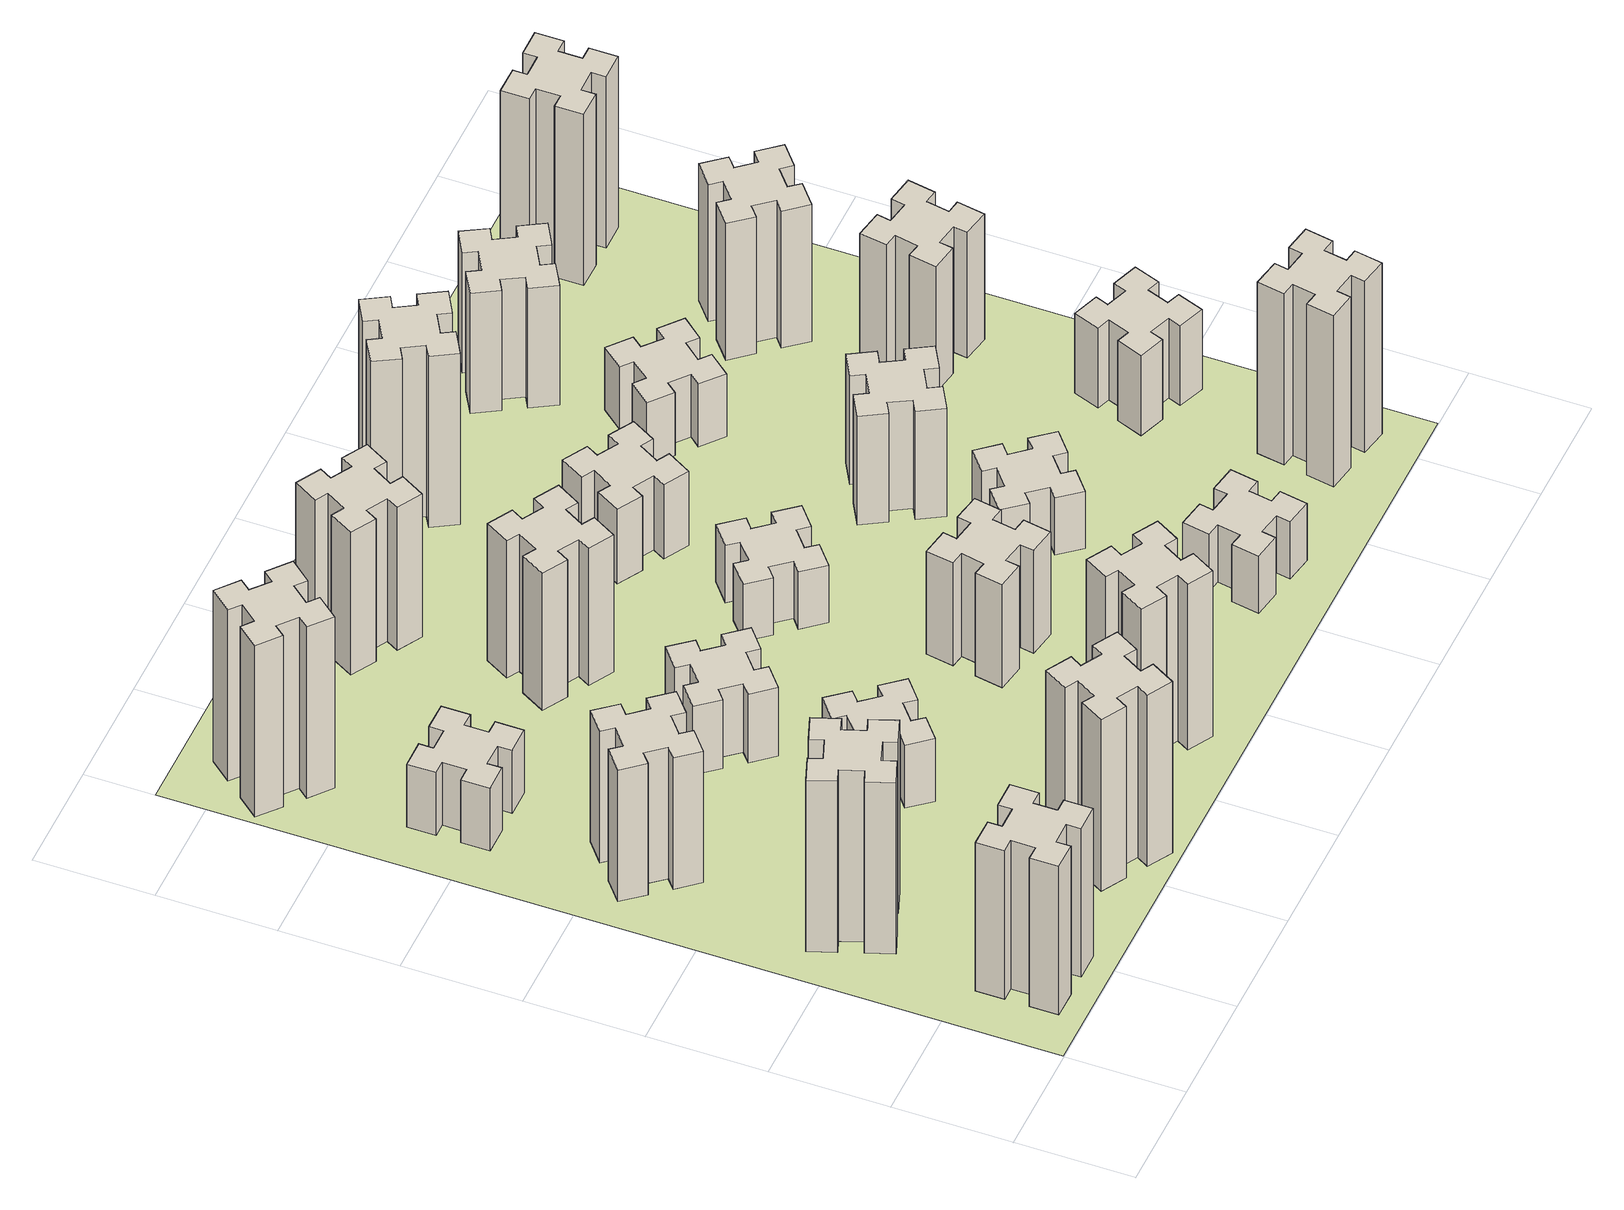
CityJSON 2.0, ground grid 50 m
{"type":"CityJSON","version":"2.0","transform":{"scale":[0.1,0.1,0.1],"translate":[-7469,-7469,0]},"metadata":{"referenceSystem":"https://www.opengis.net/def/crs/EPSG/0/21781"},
"CityObjects":{
"building1":{"type":"Building","attributes":{"class":"1000","function":"1000","usage":"1000","yearOfConstruction":2016,"roofType":"1000","measuredHeight":78,"storeysAboveGround":30,"storeysBelowGround":0},"geometry":[{"type":"Solid","lod":"1","boundaries":[[[[0,1,2,3,4,5,6,7,8,9,10,11,12,13,14,15,16,17,18,19]],[[17,16,20,21]],[[16,15,22,20]],[[15,14,23,22]],[[14,13,24,23]],[[13,12,25,24]],[[12,11,26,25]],[[11,10,27,26]],[[10,9,28,27]],[[9,8,29,28]],[[8,7,30,29]],[[7,6,31,30]],[[6,5,32,31]],[[5,4,33,32]],[[4,3,34,33]],[[3,2,35,34]],[[2,1,36,35]],[[1,0,37,36]],[[0,19,38,37]],[[19,18,39,38]],[[18,17,21,39]],[[24,25,26,27,28,29,30,31,32,33,34,35,36,37,38,39,21,20,22,23]]]]}]},
"building2":{"type":"Building","attributes":{"class":"1000","function":"1000","usage":"1000","yearOfConstruction":2016,"roofType":"1000","measuredHeight":90,"storeysAboveGround":30,"storeysBelowGround":0},"geometry":[{"type":"Solid","lod":"1","boundaries":[[[[40,41,42,43,44,45,46,47,48,49,50,51,52,53,54,55,56,57,58,59]],[[57,56,60,61]],[[56,55,62,60]],[[55,54,63,62]],[[54,53,64,63]],[[53,52,65,64]],[[52,51,66,65]],[[51,50,67,66]],[[50,49,68,67]],[[49,48,69,68]],[[48,47,70,69]],[[47,46,71,70]],[[46,45,72,71]],[[45,44,73,72]],[[44,43,74,73]],[[43,42,75,74]],[[42,41,76,75]],[[41,40,77,76]],[[40,59,78,77]],[[59,58,79,78]],[[58,57,61,79]],[[64,65,66,67,68,69,70,71,72,73,74,75,76,77,78,79,61,60,62,63]]]]}]},
"building3":{"type":"Building","attributes":{"class":"1000","function":"1000","usage":"1000","yearOfConstruction":2016,"roofType":"1000","measuredHeight":69,"storeysAboveGround":30,"storeysBelowGround":0},"geometry":[{"type":"Solid","lod":"1","boundaries":[[[[80,81,82,83,84,85,86,87,88,89,90,91,92,93,94,95,96,97,98,99]],[[97,96,100,101]],[[96,95,102,100]],[[95,94,103,102]],[[94,93,104,103]],[[93,92,105,104]],[[92,91,106,105]],[[91,90,107,106]],[[90,89,108,107]],[[89,88,109,108]],[[88,87,110,109]],[[87,86,111,110]],[[86,85,112,111]],[[85,84,113,112]],[[84,83,114,113]],[[83,82,115,114]],[[82,81,116,115]],[[81,80,117,116]],[[80,99,118,117]],[[99,98,119,118]],[[98,97,101,119]],[[104,105,106,107,108,109,110,111,112,113,114,115,116,117,118,119,101,100,102,103]]]]}]},
"building4":{"type":"Building","attributes":{"class":"1000","function":"1000","usage":"1000","yearOfConstruction":2016,"roofType":"1000","measuredHeight":33,"storeysAboveGround":30,"storeysBelowGround":0},"geometry":[{"type":"Solid","lod":"1","boundaries":[[[[120,121,122,123,124,125,126,127,128,129,130,131,132,133,134,135,136,137,138,139]],[[137,136,140,141]],[[136,135,142,140]],[[135,134,143,142]],[[134,133,144,143]],[[133,132,145,144]],[[132,131,146,145]],[[131,130,147,146]],[[130,129,148,147]],[[129,128,149,148]],[[128,127,150,149]],[[127,126,151,150]],[[126,125,152,151]],[[125,124,153,152]],[[124,123,154,153]],[[123,122,155,154]],[[122,121,156,155]],[[121,120,157,156]],[[120,139,158,157]],[[139,138,159,158]],[[138,137,141,159]],[[144,145,146,147,148,149,150,151,152,153,154,155,156,157,158,159,141,140,142,143]]]]}]},
"building5":{"type":"Building","attributes":{"class":"1000","function":"1000","usage":"1000","yearOfConstruction":2016,"roofType":"1000","measuredHeight":90,"storeysAboveGround":30,"storeysBelowGround":0},"geometry":[{"type":"Solid","lod":"1","boundaries":[[[[160,161,162,163,164,165,166,167,168,169,170,171,172,173,174,175,176,177,178,179]],[[177,176,180,181]],[[176,175,182,180]],[[175,174,183,182]],[[174,173,184,183]],[[173,172,185,184]],[[172,171,186,185]],[[171,170,187,186]],[[170,169,188,187]],[[169,168,189,188]],[[168,167,190,189]],[[167,166,191,190]],[[166,165,192,191]],[[165,164,193,192]],[[164,163,194,193]],[[163,162,195,194]],[[162,161,196,195]],[[161,160,197,196]],[[160,179,198,197]],[[179,178,199,198]],[[178,177,181,199]],[[184,185,186,187,188,189,190,191,192,193,194,195,196,197,198,199,181,180,182,183]]]]}]},
"building6":{"type":"Building","attributes":{"class":"1000","function":"1000","usage":"1000","yearOfConstruction":2016,"roofType":"1000","measuredHeight":90,"storeysAboveGround":30,"storeysBelowGround":0},"geometry":[{"type":"Solid","lod":"1","boundaries":[[[[200,201,202,203,204,205,206,207,208,209,210,211,212,213,214,215,216,217,218,219]],[[217,216,220,221]],[[216,215,222,220]],[[215,214,223,222]],[[214,213,224,223]],[[213,212,225,224]],[[212,211,226,225]],[[211,210,227,226]],[[210,209,228,227]],[[209,208,229,228]],[[208,207,230,229]],[[207,206,231,230]],[[206,205,232,231]],[[205,204,233,232]],[[204,203,234,233]],[[203,202,235,234]],[[202,201,236,235]],[[201,200,237,236]],[[200,219,238,237]],[[219,218,239,238]],[[218,217,221,239]],[[224,225,226,227,228,229,230,231,232,233,234,235,236,237,238,239,221,220,222,223]]]]}]},
"building7":{"type":"Building","attributes":{"class":"1000","function":"1000","usage":"1000","yearOfConstruction":2016,"roofType":"1000","measuredHeight":33,"storeysAboveGround":30,"storeysBelowGround":0},"geometry":[{"type":"Solid","lod":"1","boundaries":[[[[240,241,242,243,244,245,246,247,248,249,250,251,252,253,254,255,256,257,258,259]],[[257,256,260,261]],[[256,255,262,260]],[[255,254,263,262]],[[254,253,264,263]],[[253,252,265,264]],[[252,251,266,265]],[[251,250,267,266]],[[250,249,268,267]],[[249,248,269,268]],[[248,247,270,269]],[[247,246,271,270]],[[246,245,272,271]],[[245,244,273,272]],[[244,243,274,273]],[[243,242,275,274]],[[242,241,276,275]],[[241,240,277,276]],[[240,259,278,277]],[[259,258,279,278]],[[258,257,261,279]],[[264,265,266,267,268,269,270,271,272,273,274,275,276,277,278,279,261,260,262,263]]]]}]},
"building8":{"type":"Building","attributes":{"class":"1000","function":"1000","usage":"1000","yearOfConstruction":2016,"roofType":"1000","measuredHeight":36,"storeysAboveGround":30,"storeysBelowGround":0},"geometry":[{"type":"Solid","lod":"1","boundaries":[[[[280,281,282,283,284,285,286,287,288,289,290,291,292,293,294,295,296,297,298,299]],[[297,296,300,301]],[[296,295,302,300]],[[295,294,303,302]],[[294,293,304,303]],[[293,292,305,304]],[[292,291,306,305]],[[291,290,307,306]],[[290,289,308,307]],[[289,288,309,308]],[[288,287,310,309]],[[287,286,311,310]],[[286,285,312,311]],[[285,284,313,312]],[[284,283,314,313]],[[283,282,315,314]],[[282,281,316,315]],[[281,280,317,316]],[[280,299,318,317]],[[299,298,319,318]],[[298,297,301,319]],[[304,305,306,307,308,309,310,311,312,313,314,315,316,317,318,319,301,300,302,303]]]]}]},
"building9":{"type":"Building","attributes":{"class":"1000","function":"1000","usage":"1000","yearOfConstruction":2016,"roofType":"1000","measuredHeight":87,"storeysAboveGround":30,"storeysBelowGround":0},"geometry":[{"type":"Solid","lod":"1","boundaries":[[[[320,321,322,323,324,325,326,327,328,329,330,331,332,333,334,335,336,337,338,339]],[[337,336,340,341]],[[336,335,342,340]],[[335,334,343,342]],[[334,333,344,343]],[[333,332,345,344]],[[332,331,346,345]],[[331,330,347,346]],[[330,329,348,347]],[[329,328,349,348]],[[328,327,350,349]],[[327,326,351,350]],[[326,325,352,351]],[[325,324,353,352]],[[324,323,354,353]],[[323,322,355,354]],[[322,321,356,355]],[[321,320,357,356]],[[320,339,358,357]],[[339,338,359,358]],[[338,337,341,359]],[[344,345,346,347,348,349,350,351,352,353,354,355,356,357,358,359,341,340,342,343]]]]}]},
"building10":{"type":"Building","attributes":{"class":"1000","function":"1000","usage":"1000","yearOfConstruction":2016,"roofType":"1000","measuredHeight":72,"storeysAboveGround":30,"storeysBelowGround":0},"geometry":[{"type":"Solid","lod":"1","boundaries":[[[[360,361,362,363,364,365,366,367,368,369,370,371,372,373,374,375,376,377,378,379]],[[377,376,380,381]],[[376,375,382,380]],[[375,374,383,382]],[[374,373,384,383]],[[373,372,385,384]],[[372,371,386,385]],[[371,370,387,386]],[[370,369,388,387]],[[369,368,389,388]],[[368,367,390,389]],[[367,366,391,390]],[[366,365,392,391]],[[365,364,393,392]],[[364,363,394,393]],[[363,362,395,394]],[[362,361,396,395]],[[361,360,397,396]],[[360,379,398,397]],[[379,378,399,398]],[[378,377,381,399]],[[384,385,386,387,388,389,390,391,392,393,394,395,396,397,398,399,381,380,382,383]]]]}]},
"building11":{"type":"Building","attributes":{"class":"1000","function":"1000","usage":"1000","yearOfConstruction":2016,"roofType":"1000","measuredHeight":75,"storeysAboveGround":30,"storeysBelowGround":0},"geometry":[{"type":"Solid","lod":"1","boundaries":[[[[400,401,402,403,404,405,406,407,408,409,410,411,412,413,414,415,416,417,418,419]],[[417,416,420,421]],[[416,415,422,420]],[[415,414,423,422]],[[414,413,424,423]],[[413,412,425,424]],[[412,411,426,425]],[[411,410,427,426]],[[410,409,428,427]],[[409,408,429,428]],[[408,407,430,429]],[[407,406,431,430]],[[406,405,432,431]],[[405,404,433,432]],[[404,403,434,433]],[[403,402,435,434]],[[402,401,436,435]],[[401,400,437,436]],[[400,419,438,437]],[[419,418,439,438]],[[418,417,421,439]],[[424,425,426,427,428,429,430,431,432,433,434,435,436,437,438,439,421,420,422,423]]]]}]},
"building12":{"type":"Building","attributes":{"class":"1000","function":"1000","usage":"1000","yearOfConstruction":2016,"roofType":"1000","measuredHeight":54,"storeysAboveGround":30,"storeysBelowGround":0},"geometry":[{"type":"Solid","lod":"1","boundaries":[[[[440,441,442,443,444,445,446,447,448,449,450,451,452,453,454,455,456,457,458,459]],[[457,456,460,461]],[[456,455,462,460]],[[455,454,463,462]],[[454,453,464,463]],[[453,452,465,464]],[[452,451,466,465]],[[451,450,467,466]],[[450,449,468,467]],[[449,448,469,468]],[[448,447,470,469]],[[447,446,471,470]],[[446,445,472,471]],[[445,444,473,472]],[[444,443,474,473]],[[443,442,475,474]],[[442,441,476,475]],[[441,440,477,476]],[[440,459,478,477]],[[459,458,479,478]],[[458,457,461,479]],[[464,465,466,467,468,469,470,471,472,473,474,475,476,477,478,479,461,460,462,463]]]]}]},
"building13":{"type":"Building","attributes":{"class":"1000","function":"1000","usage":"1000","yearOfConstruction":2016,"roofType":"1000","measuredHeight":30,"storeysAboveGround":30,"storeysBelowGround":0},"geometry":[{"type":"Solid","lod":"1","boundaries":[[[[480,481,482,483,484,485,486,487,488,489,490,491,492,493,494,495,496,497,498,499]],[[497,496,500,501]],[[496,495,502,500]],[[495,494,503,502]],[[494,493,504,503]],[[493,492,505,504]],[[492,491,506,505]],[[491,490,507,506]],[[490,489,508,507]],[[489,488,509,508]],[[488,487,510,509]],[[487,486,511,510]],[[486,485,512,511]],[[485,484,513,512]],[[484,483,514,513]],[[483,482,515,514]],[[482,481,516,515]],[[481,480,517,516]],[[480,499,518,517]],[[499,498,519,518]],[[498,497,501,519]],[[504,505,506,507,508,509,510,511,512,513,514,515,516,517,518,519,501,500,502,503]]]]}]},
"building14":{"type":"Building","attributes":{"class":"1000","function":"1000","usage":"1000","yearOfConstruction":2016,"roofType":"1000","measuredHeight":39,"storeysAboveGround":30,"storeysBelowGround":0},"geometry":[{"type":"Solid","lod":"1","boundaries":[[[[520,521,522,523,524,525,526,527,528,529,530,531,532,533,534,535,536,537,538,539]],[[537,536,540,541]],[[536,535,542,540]],[[535,534,543,542]],[[534,533,544,543]],[[533,532,545,544]],[[532,531,546,545]],[[531,530,547,546]],[[530,529,548,547]],[[529,528,549,548]],[[528,527,550,549]],[[527,526,551,550]],[[526,525,552,551]],[[525,524,553,552]],[[524,523,554,553]],[[523,522,555,554]],[[522,521,556,555]],[[521,520,557,556]],[[520,539,558,557]],[[539,538,559,558]],[[538,537,541,559]],[[544,545,546,547,548,549,550,551,552,553,554,555,556,557,558,559,541,540,542,543]]]]}]},
"building15":{"type":"Building","attributes":{"class":"1000","function":"1000","usage":"1000","yearOfConstruction":2016,"roofType":"1000","measuredHeight":30,"storeysAboveGround":30,"storeysBelowGround":0},"geometry":[{"type":"Solid","lod":"1","boundaries":[[[[560,561,562,563,564,565,566,567,568,569,570,571,572,573,574,575,576,577,578,579]],[[577,576,580,581]],[[576,575,582,580]],[[575,574,583,582]],[[574,573,584,583]],[[573,572,585,584]],[[572,571,586,585]],[[571,570,587,586]],[[570,569,588,587]],[[569,568,589,588]],[[568,567,590,589]],[[567,566,591,590]],[[566,565,592,591]],[[565,564,593,592]],[[564,563,594,593]],[[563,562,595,594]],[[562,561,596,595]],[[561,560,597,596]],[[560,579,598,597]],[[579,578,599,598]],[[578,577,581,599]],[[584,585,586,587,588,589,590,591,592,593,594,595,596,597,598,599,581,580,582,583]]]]}]},
"building16":{"type":"Building","attributes":{"class":"1000","function":"1000","usage":"1000","yearOfConstruction":2016,"roofType":"1000","measuredHeight":90,"storeysAboveGround":30,"storeysBelowGround":0},"geometry":[{"type":"Solid","lod":"1","boundaries":[[[[600,601,602,603,604,605,606,607,608,609,610,611,612,613,614,615,616,617,618,619]],[[617,616,620,621]],[[616,615,622,620]],[[615,614,623,622]],[[614,613,624,623]],[[613,612,625,624]],[[612,611,626,625]],[[611,610,627,626]],[[610,609,628,627]],[[609,608,629,628]],[[608,607,630,629]],[[607,606,631,630]],[[606,605,632,631]],[[605,604,633,632]],[[604,603,634,633]],[[603,602,635,634]],[[602,601,636,635]],[[601,600,637,636]],[[600,619,638,637]],[[619,618,639,638]],[[618,617,621,639]],[[624,625,626,627,628,629,630,631,632,633,634,635,636,637,638,639,621,620,622,623]]]]}]},
"building17":{"type":"Building","attributes":{"class":"1000","function":"1000","usage":"1000","yearOfConstruction":2016,"roofType":"1000","measuredHeight":30,"storeysAboveGround":30,"storeysBelowGround":0},"geometry":[{"type":"Solid","lod":"1","boundaries":[[[[640,641,642,643,644,645,646,647,648,649,650,651,652,653,654,655,656,657,658,659]],[[657,656,660,661]],[[656,655,662,660]],[[655,654,663,662]],[[654,653,664,663]],[[653,652,665,664]],[[652,651,666,665]],[[651,650,667,666]],[[650,649,668,667]],[[649,648,669,668]],[[648,647,670,669]],[[647,646,671,670]],[[646,645,672,671]],[[645,644,673,672]],[[644,643,674,673]],[[643,642,675,674]],[[642,641,676,675]],[[641,640,677,676]],[[640,659,678,677]],[[659,658,679,678]],[[658,657,661,679]],[[664,665,666,667,668,669,670,671,672,673,674,675,676,677,678,679,661,660,662,663]]]]}]},
"building18":{"type":"Building","attributes":{"class":"1000","function":"1000","usage":"1000","yearOfConstruction":2016,"roofType":"1000","measuredHeight":57,"storeysAboveGround":30,"storeysBelowGround":0},"geometry":[{"type":"Solid","lod":"1","boundaries":[[[[680,681,682,683,684,685,686,687,688,689,690,691,692,693,694,695,696,697,698,699]],[[697,696,700,701]],[[696,695,702,700]],[[695,694,703,702]],[[694,693,704,703]],[[693,692,705,704]],[[692,691,706,705]],[[691,690,707,706]],[[690,689,708,707]],[[689,688,709,708]],[[688,687,710,709]],[[687,686,711,710]],[[686,685,712,711]],[[685,684,713,712]],[[684,683,714,713]],[[683,682,715,714]],[[682,681,716,715]],[[681,680,717,716]],[[680,699,718,717]],[[699,698,719,718]],[[698,697,701,719]],[[704,705,706,707,708,709,710,711,712,713,714,715,716,717,718,719,701,700,702,703]]]]}]},
"building19":{"type":"Building","attributes":{"class":"1000","function":"1000","usage":"1000","yearOfConstruction":2016,"roofType":"1000","measuredHeight":33,"storeysAboveGround":30,"storeysBelowGround":0},"geometry":[{"type":"Solid","lod":"1","boundaries":[[[[720,721,722,723,724,725,726,727,728,729,730,731,732,733,734,735,736,737,738,739]],[[737,736,740,741]],[[736,735,742,740]],[[735,734,743,742]],[[734,733,744,743]],[[733,732,745,744]],[[732,731,746,745]],[[731,730,747,746]],[[730,729,748,747]],[[729,728,749,748]],[[728,727,750,749]],[[727,726,751,750]],[[726,725,752,751]],[[725,724,753,752]],[[724,723,754,753]],[[723,722,755,754]],[[722,721,756,755]],[[721,720,757,756]],[[720,739,758,757]],[[739,738,759,758]],[[738,737,741,759]],[[744,745,746,747,748,749,750,751,752,753,754,755,756,757,758,759,741,740,742,743]]]]}]},
"building20":{"type":"Building","attributes":{"class":"1000","function":"1000","usage":"1000","yearOfConstruction":2016,"roofType":"1000","measuredHeight":90,"storeysAboveGround":30,"storeysBelowGround":0},"geometry":[{"type":"Solid","lod":"1","boundaries":[[[[760,761,762,763,764,765,766,767,768,769,770,771,772,773,774,775,776,777,778,779]],[[777,776,780,781]],[[776,775,782,780]],[[775,774,783,782]],[[774,773,784,783]],[[773,772,785,784]],[[772,771,786,785]],[[771,770,787,786]],[[770,769,788,787]],[[769,768,789,788]],[[768,767,790,789]],[[767,766,791,790]],[[766,765,792,791]],[[765,764,793,792]],[[764,763,794,793]],[[763,762,795,794]],[[762,761,796,795]],[[761,760,797,796]],[[760,779,798,797]],[[779,778,799,798]],[[778,777,781,799]],[[784,785,786,787,788,789,790,791,792,793,794,795,796,797,798,799,781,780,782,783]]]]}]},
"building21":{"type":"Building","attributes":{"class":"1000","function":"1000","usage":"1000","yearOfConstruction":2016,"roofType":"1000","measuredHeight":63,"storeysAboveGround":30,"storeysBelowGround":0},"geometry":[{"type":"Solid","lod":"1","boundaries":[[[[800,801,802,803,804,805,806,807,808,809,810,811,812,813,814,815,816,817,818,819]],[[817,816,820,821]],[[816,815,822,820]],[[815,814,823,822]],[[814,813,824,823]],[[813,812,825,824]],[[812,811,826,825]],[[811,810,827,826]],[[810,809,828,827]],[[809,808,829,828]],[[808,807,830,829]],[[807,806,831,830]],[[806,805,832,831]],[[805,804,833,832]],[[804,803,834,833]],[[803,802,835,834]],[[802,801,836,835]],[[801,800,837,836]],[[800,819,838,837]],[[819,818,839,838]],[[818,817,821,839]],[[824,825,826,827,828,829,830,831,832,833,834,835,836,837,838,839,821,820,822,823]]]]}]},
"building22":{"type":"Building","attributes":{"class":"1000","function":"1000","usage":"1000","yearOfConstruction":2016,"roofType":"1000","measuredHeight":42,"storeysAboveGround":30,"storeysBelowGround":0},"geometry":[{"type":"Solid","lod":"1","boundaries":[[[[840,841,842,843,844,845,846,847,848,849,850,851,852,853,854,855,856,857,858,859]],[[857,856,860,861]],[[856,855,862,860]],[[855,854,863,862]],[[854,853,864,863]],[[853,852,865,864]],[[852,851,866,865]],[[851,850,867,866]],[[850,849,868,867]],[[849,848,869,868]],[[848,847,870,869]],[[847,846,871,870]],[[846,845,872,871]],[[845,844,873,872]],[[844,843,874,873]],[[843,842,875,874]],[[842,841,876,875]],[[841,840,877,876]],[[840,859,878,877]],[[859,858,879,878]],[[858,857,861,879]],[[864,865,866,867,868,869,870,871,872,873,874,875,876,877,878,879,861,860,862,863]]]]}]},
"building23":{"type":"Building","attributes":{"class":"1000","function":"1000","usage":"1000","yearOfConstruction":2016,"roofType":"1000","measuredHeight":66,"storeysAboveGround":30,"storeysBelowGround":0},"geometry":[{"type":"Solid","lod":"1","boundaries":[[[[880,881,882,883,884,885,886,887,888,889,890,891,892,893,894,895,896,897,898,899]],[[897,896,900,901]],[[896,895,902,900]],[[895,894,903,902]],[[894,893,904,903]],[[893,892,905,904]],[[892,891,906,905]],[[891,890,907,906]],[[890,889,908,907]],[[889,888,909,908]],[[888,887,910,909]],[[887,886,911,910]],[[886,885,912,911]],[[885,884,913,912]],[[884,883,914,913]],[[883,882,915,914]],[[882,881,916,915]],[[881,880,917,916]],[[880,899,918,917]],[[899,898,919,918]],[[898,897,901,919]],[[904,905,906,907,908,909,910,911,912,913,914,915,916,917,918,919,901,900,902,903]]]]}]},
"building24":{"type":"Building","attributes":{"class":"1000","function":"1000","usage":"1000","yearOfConstruction":2016,"roofType":"1000","measuredHeight":72,"storeysAboveGround":30,"storeysBelowGround":0},"geometry":[{"type":"Solid","lod":"1","boundaries":[[[[920,921,922,923,924,925,926,927,928,929,930,931,932,933,934,935,936,937,938,939]],[[937,936,940,941]],[[936,935,942,940]],[[935,934,943,942]],[[934,933,944,943]],[[933,932,945,944]],[[932,931,946,945]],[[931,930,947,946]],[[930,929,948,947]],[[929,928,949,948]],[[928,927,950,949]],[[927,926,951,950]],[[926,925,952,951]],[[925,924,953,952]],[[924,923,954,953]],[[923,922,955,954]],[[922,921,956,955]],[[921,920,957,956]],[[920,939,958,957]],[[939,938,959,958]],[[938,937,941,959]],[[944,945,946,947,948,949,950,951,952,953,954,955,956,957,958,959,941,940,942,943]]]]}]},
"building25":{"type":"Building","attributes":{"class":"1000","function":"1000","usage":"1000","yearOfConstruction":2016,"roofType":"1000","measuredHeight":90,"storeysAboveGround":30,"storeysBelowGround":0},"geometry":[{"type":"Solid","lod":"1","boundaries":[[[[960,961,962,963,964,965,966,967,968,969,970,971,972,973,974,975,976,977,978,979]],[[977,976,980,981]],[[976,975,982,980]],[[975,974,983,982]],[[974,973,984,983]],[[973,972,985,984]],[[972,971,986,985]],[[971,970,987,986]],[[970,969,988,987]],[[969,968,989,988]],[[968,967,990,989]],[[967,966,991,990]],[[966,965,992,991]],[[965,964,993,992]],[[964,963,994,993]],[[963,962,995,994]],[[962,961,996,995]],[[961,960,997,996]],[[960,979,998,997]],[[979,978,999,998]],[[978,977,981,999]],[[984,985,986,987,988,989,990,991,992,993,994,995,996,997,998,999,981,980,982,983]]]]}]},
"landuse1":{"type":"LandUse","attributes":{"name":"plot1","function":"1010"},"geometry":[{"type":"MultiSurface","lod":"1","boundaries":[[[1000,1001,1002,1003]]]}]}
},
"vertices":[
[265,325,0],[265,225,0],[205,225,0],[205,105,0],[325,105,0],[325,165,0],[425,165,0],[425,105,0],[545,105,0],[545,225,0],[485,225,0],[485,325,0],[545,325,0],[545,445,0],[425,445,0],[425,385,0],[325,385,0],[325,445,0],[205,445,0],[205,325,0],[325,385,780],[325,445,780],[425,385,780],[425,445,780],[545,445,780],[545,325,780],[485,325,780],[485,225,780],[545,225,780],[545,105,780],[425,105,780],[425,165,780],[325,165,780],[325,105,780],[205,105,780],[205,225,780],[265,225,780],[265,325,780],[205,325,780],[205,445,780],
[255,1025,0],[289,931,0],[233,910,0],[274,797,0],[387,839,0],[366,895,0],[460,929,0],[480,873,0],[593,914,0],[552,1027,0],[496,1006,0],[462,1100,0],[518,1120,0],[477,1233,0],[364,1192,0],[385,1136,0],[291,1102,0],[270,1158,0],[157,1117,0],[199,1004,0],[291,1102,900],[270,1158,900],[385,1136,900],[364,1192,900],[477,1233,900],[518,1120,900],[462,1100,900],[496,1006,900],[552,1027,900],[593,914,900],[480,873,900],[460,929,900],[366,895,900],[387,839,900],[274,797,900],[233,910,900],[289,931,900],[255,1025,900],[199,1004,900],[157,1117,900],
[492,1888,0],[427,1964,0],[473,2003,0],[396,2095,0],[304,2018,0],[343,1972,0],[266,1907,0],[228,1953,0],[136,1876,0],[213,1784,0],[259,1823,0],[323,1746,0],[277,1708,0],[354,1616,0],[446,1693,0],[408,1739,0],[484,1803,0],[523,1757,0],[615,1834,0],[538,1926,0],[484,1803,690],[523,1757,690],[408,1739,690],[446,1693,690],[354,1616,690],[277,1708,690],[323,1746,690],[259,1823,690],[213,1784,690],[136,1876,690],[228,1953,690],[266,1907,690],[343,1972,690],[304,2018,690],[396,2095,690],[473,2003,690],[427,1964,690],[492,1888,690],[538,1926,690],[615,1834,690],
[485,2545,0],[485,2645,0],[545,2645,0],[545,2765,0],[425,2765,0],[425,2705,0],[325,2705,0],[325,2765,0],[205,2765,0],[205,2645,0],[265,2645,0],[265,2545,0],[205,2545,0],[205,2425,0],[325,2425,0],[325,2485,0],[425,2485,0],[425,2425,0],[545,2425,0],[545,2545,0],[425,2485,330],[425,2425,330],[325,2485,330],[325,2425,330],[205,2425,330],[205,2545,330],[265,2545,330],[265,2645,330],[205,2645,330],[205,2765,330],[325,2765,330],[325,2705,330],[425,2705,330],[425,2765,330],[545,2765,330],[545,2645,330],[485,2645,330],[485,2545,330],[545,2545,330],[545,2425,330],
[1214,346,0],[1127,396,0],[1157,448,0],[1053,508,0],[993,404,0],[1045,374,0],[995,287,0],[943,317,0],[883,213,0],[987,153,0],[1017,205,0],[1104,155,0],[1074,103,0],[1178,43,0],[1238,147,0],[1186,177,0],[1236,264,0],[1288,234,0],[1348,338,0],[1244,398,0],[1236,264,900],[1288,234,900],[1186,177,900],[1238,147,900],[1178,43,900],[1074,103,900],[1104,155,900],[1017,205,900],[987,153,900],[883,213,900],[943,317,900],[995,287,900],[1045,374,900],[993,404,900],[1053,508,900],[1157,448,900],[1127,396,900],[1214,346,900],[1244,398,900],[1348,338,900],
[384,3387,0],[308,3452,0],[346,3498,0],[254,3575,0],[177,3483,0],[223,3444,0],[159,3368,0],[113,3406,0],[36,3314,0],[128,3237,0],[166,3283,0],[243,3219,0],[204,3173,0],[296,3096,0],[373,3188,0],[327,3226,0],[392,3303,0],[438,3264,0],[515,3356,0],[423,3433,0],[392,3303,900],[438,3264,900],[327,3226,900],[373,3188,900],[296,3096,900],[204,3173,900],[243,3219,900],[166,3283,900],[128,3237,900],[36,3314,900],[113,3406,900],[159,3368,900],[223,3444,900],[177,3483,900],[254,3575,900],[346,3498,900],[308,3452,900],[384,3387,900],[423,3433,900],[515,3356,900],
[1083,1332,0],[1006,1267,0],[968,1313,0],[876,1236,0],[953,1144,0],[999,1183,0],[1063,1106,0],[1017,1068,0],[1094,976,0],[1186,1053,0],[1148,1099,0],[1224,1163,0],[1263,1117,0],[1355,1194,0],[1278,1286,0],[1232,1248,0],[1167,1324,0],[1213,1363,0],[1136,1455,0],[1044,1378,0],[1167,1324,330],[1213,1363,330],[1232,1248,330],[1278,1286,330],[1355,1194,330],[1263,1117,330],[1224,1163,330],[1148,1099,330],[1186,1053,330],[1094,976,330],[1017,1068,330],[1063,1106,330],[999,1183,330],[953,1144,330],[876,1236,330],[968,1313,330],[1006,1267,330],[1083,1332,330],[1044,1378,330],[1136,1455,330],
[1083,1972,0],[1006,1907,0],[968,1953,0],[876,1876,0],[953,1784,0],[999,1823,0],[1063,1746,0],[1017,1708,0],[1094,1616,0],[1186,1693,0],[1148,1739,0],[1224,1803,0],[1263,1757,0],[1355,1834,0],[1278,1926,0],[1232,1888,0],[1167,1964,0],[1213,2003,0],[1136,2095,0],[1044,2018,0],[1167,1964,360],[1213,2003,360],[1232,1888,360],[1278,1926,360],[1355,1834,360],[1263,1757,360],[1224,1803,360],[1148,1739,360],[1186,1693,360],[1094,1616,360],[1017,1708,360],[1063,1746,360],[999,1823,360],[953,1784,360],[876,1876,360],[968,1953,360],[1006,1907,360],[1083,1972,360],[1044,2018,360],[1136,2095,360],
[1657,305,0],[1744,255,0],[1714,203,0],[1818,143,0],[1878,247,0],[1826,277,0],[1876,364,0],[1928,334,0],[1988,438,0],[1884,498,0],[1854,446,0],[1767,496,0],[1797,548,0],[1693,608,0],[1633,504,0],[1685,474,0],[1635,387,0],[1583,417,0],[1523,313,0],[1627,253,0],[1635,387,870],[1583,417,870],[1685,474,870],[1633,504,870],[1693,608,870],[1797,548,870],[1767,496,870],[1854,446,870],[1884,498,870],[1988,438,870],[1928,334,870],[1876,364,870],[1826,277,870],[1878,247,870],[1818,143,870],[1714,203,870],[1744,255,870],[1657,305,870],[1627,253,870],[1523,313,870],
[1314,2666,0],[1227,2716,0],[1257,2768,0],[1153,2828,0],[1093,2724,0],[1145,2694,0],[1095,2607,0],[1043,2637,0],[983,2533,0],[1087,2473,0],[1117,2525,0],[1204,2475,0],[1174,2423,0],[1278,2363,0],[1338,2467,0],[1286,2497,0],[1336,2584,0],[1388,2554,0],[1448,2658,0],[1344,2718,0],[1336,2584,720],[1388,2554,720],[1286,2497,720],[1338,2467,720],[1278,2363,720],[1174,2423,720],[1204,2475,720],[1117,2525,720],[1087,2473,720],[983,2533,720],[1043,2637,720],[1095,2607,720],[1145,2694,720],[1093,2724,720],[1153,2828,720],[1257,2768,720],[1227,2716,720],[1314,2666,720],[1344,2718,720],[1448,2658,720],
[1214,3406,0],[1127,3456,0],[1157,3508,0],[1053,3568,0],[993,3464,0],[1045,3434,0],[995,3347,0],[943,3377,0],[883,3273,0],[987,3213,0],[1017,3265,0],[1104,3215,0],[1074,3163,0],[1178,3103,0],[1238,3207,0],[1186,3237,0],[1236,3324,0],[1288,3294,0],[1348,3398,0],[1244,3458,0],[1236,3324,750],[1288,3294,750],[1186,3237,750],[1238,3207,750],[1178,3103,750],[1074,3163,750],[1104,3215,750],[1017,3265,750],[987,3213,750],[883,3273,750],[943,3377,750],[995,3347,750],[1045,3434,750],[993,3464,750],[1053,3568,750],[1157,3508,750],[1127,3456,750],[1214,3406,750],[1244,3458,750],[1348,3398,750],
[2055,1047,0],[2072,1145,0],[2131,1135,0],[2152,1253,0],[2034,1274,0],[2024,1215,0],[1925,1232,0],[1936,1291,0],[1817,1312,0],[1797,1194,0],[1856,1184,0],[1838,1085,0],[1779,1096,0],[1758,977,0],[1877,957,0],[1887,1016,0],[1985,998,0],[1975,939,0],[2093,918,0],[2114,1037,0],[1985,998,540],[1975,939,540],[1887,1016,540],[1877,957,540],[1758,977,540],[1779,1096,540],[1838,1085,540],[1856,1184,540],[1797,1194,540],[1817,1312,540],[1936,1291,540],[1925,1232,540],[2024,1215,540],[2034,1274,540],[2152,1253,540],[2131,1135,540],[2072,1145,540],[2055,1047,540],[2114,1037,540],[2093,918,540],
[1972,1988,0],[1907,2064,0],[1953,2103,0],[1876,2195,0],[1784,2118,0],[1823,2072,0],[1746,2007,0],[1708,2053,0],[1616,1976,0],[1693,1884,0],[1739,1923,0],[1803,1846,0],[1757,1808,0],[1834,1716,0],[1926,1793,0],[1888,1839,0],[1964,1903,0],[2003,1857,0],[2095,1934,0],[2018,2026,0],[1964,1903,300],[2003,1857,300],[1888,1839,300],[1926,1793,300],[1834,1716,300],[1757,1808,300],[1803,1846,300],[1739,1923,300],[1693,1884,300],[1616,1976,300],[1708,2053,300],[1746,2007,300],[1823,2072,300],[1784,2118,300],[1876,2195,300],[1953,2103,300],[1907,2064,300],[1972,1988,300],[2018,2026,300],[2095,1934,300],
[2026,2497,0],[2076,2584,0],[2128,2554,0],[2188,2658,0],[2084,2718,0],[2054,2666,0],[1967,2716,0],[1997,2768,0],[1893,2828,0],[1833,2724,0],[1885,2694,0],[1835,2607,0],[1783,2637,0],[1723,2533,0],[1827,2473,0],[1857,2525,0],[1944,2475,0],[1914,2423,0],[2018,2363,0],[2078,2467,0],[1944,2475,390],[1914,2423,390],[1857,2525,390],[1827,2473,390],[1723,2533,390],[1783,2637,390],[1835,2607,390],[1885,2694,390],[1833,2724,390],[1893,2828,390],[1997,2768,390],[1967,2716,390],[2054,2666,390],[2084,2718,390],[2188,2658,390],[2128,2554,390],[2076,2584,390],[2026,2497,390],[2078,2467,390],[2018,2363,390],
[2596,444,0],[2578,345,0],[2519,356,0],[2498,237,0],[2617,217,0],[2627,276,0],[2725,258,0],[2715,199,0],[2833,178,0],[2854,297,0],[2795,307,0],[2812,405,0],[2871,395,0],[2892,513,0],[2774,534,0],[2764,475,0],[2665,492,0],[2676,551,0],[2557,572,0],[2537,454,0],[2665,492,300],[2676,551,300],[2764,475,300],[2774,534,300],[2892,513,300],[2871,395,300],[2812,405,300],[2795,307,300],[2854,297,300],[2833,178,300],[2715,199,300],[2725,258,300],[2627,276,300],[2617,217,300],[2498,237,300],[2519,356,300],[2578,345,300],[2596,444,300],[2537,454,300],[2557,572,300],
[1844,3556,0],[1757,3506,0],[1727,3558,0],[1623,3498,0],[1683,3394,0],[1735,3424,0],[1785,3337,0],[1733,3307,0],[1793,3203,0],[1897,3263,0],[1867,3315,0],[1954,3365,0],[1984,3313,0],[2088,3373,0],[2028,3477,0],[1976,3447,0],[1926,3534,0],[1978,3564,0],[1918,3668,0],[1814,3608,0],[1926,3534,900],[1978,3564,900],[1976,3447,900],[2028,3477,900],[2088,3373,900],[1984,3313,900],[1954,3365,900],[1867,3315,900],[1897,3263,900],[1793,3203,900],[1733,3307,900],[1785,3337,900],[1735,3424,900],[1683,3394,900],[1623,3498,900],[1727,3558,900],[1757,3506,900],[1844,3556,900],[1814,3608,900],[1918,3668,900],
[2628,1099,0],[2704,1163,0],[2743,1117,0],[2835,1194,0],[2758,1286,0],[2712,1248,0],[2647,1324,0],[2693,1363,0],[2616,1455,0],[2524,1378,0],[2563,1332,0],[2486,1267,0],[2448,1313,0],[2356,1236,0],[2433,1144,0],[2479,1183,0],[2543,1106,0],[2497,1068,0],[2574,976,0],[2666,1053,0],[2543,1106,300],[2497,1068,300],[2479,1183,300],[2433,1144,300],[2356,1236,300],[2448,1313,300],[2486,1267,300],[2563,1332,300],[2524,1378,300],[2616,1455,300],[2693,1363,300],[2647,1324,300],[2712,1248,300],[2758,1286,300],[2835,1194,300],[2743,1117,300],[2704,1163,300],[2628,1099,300],[2666,1053,300],[2574,976,300],
[2475,1744,0],[2525,1657,0],[2473,1627,0],[2533,1523,0],[2637,1583,0],[2607,1635,0],[2694,1685,0],[2724,1633,0],[2828,1693,0],[2768,1797,0],[2716,1767,0],[2666,1854,0],[2718,1884,0],[2658,1988,0],[2554,1928,0],[2584,1876,0],[2497,1826,0],[2467,1878,0],[2363,1818,0],[2423,1714,0],[2497,1826,570],[2467,1878,570],[2584,1876,570],[2554,1928,570],[2658,1988,570],[2718,1884,570],[2666,1854,570],[2716,1767,570],[2768,1797,570],[2828,1693,570],[2724,1633,570],[2694,1685,570],[2607,1635,570],[2637,1583,570],[2533,1523,570],[2473,1627,570],[2525,1657,570],[2475,1744,570],[2423,1714,570],[2363,1818,570],
[2486,2643,0],[2563,2579,0],[2524,2533,0],[2616,2456,0],[2693,2548,0],[2647,2586,0],[2712,2663,0],[2758,2624,0],[2835,2716,0],[2743,2793,0],[2704,2747,0],[2628,2812,0],[2666,2858,0],[2574,2935,0],[2497,2843,0],[2543,2804,0],[2479,2728,0],[2433,2766,0],[2356,2674,0],[2448,2597,0],[2479,2728,330],[2433,2766,330],[2543,2804,330],[2497,2843,330],[2574,2935,330],[2666,2858,330],[2628,2812,330],[2704,2747,330],[2743,2793,330],[2835,2716,330],[2758,2624,330],[2712,2663,330],[2647,2586,330],[2693,2548,330],[2616,2456,330],[2524,2533,330],[2563,2579,330],[2486,2643,330],[2448,2597,330],[2356,2674,330],
[3504,475,0],[3405,492,0],[3416,551,0],[3297,572,0],[3277,454,0],[3336,444,0],[3318,345,0],[3259,356,0],[3238,237,0],[3357,217,0],[3367,276,0],[3465,258,0],[3455,199,0],[3573,178,0],[3594,297,0],[3535,307,0],[3552,405,0],[3611,395,0],[3632,513,0],[3514,534,0],[3552,405,900],[3611,395,900],[3535,307,900],[3594,297,900],[3573,178,900],[3455,199,900],[3465,258,900],[3367,276,900],[3357,217,900],[3238,237,900],[3259,356,900],[3318,345,900],[3336,444,900],[3277,454,900],[3297,572,900],[3416,551,900],[3405,492,900],[3504,475,900],[3514,534,900],[3632,513,900],
[2716,3347,0],[2666,3434,0],[2718,3464,0],[2658,3568,0],[2554,3508,0],[2584,3456,0],[2497,3406,0],[2467,3458,0],[2363,3398,0],[2423,3294,0],[2475,3324,0],[2525,3237,0],[2473,3207,0],[2533,3103,0],[2637,3163,0],[2607,3215,0],[2694,3265,0],[2724,3213,0],[2828,3273,0],[2768,3377,0],[2694,3265,630],[2724,3213,630],[2607,3215,630],[2637,3163,630],[2533,3103,630],[2473,3207,630],[2525,3237,630],[2475,3324,630],[2423,3294,630],[2363,3398,630],[2467,3458,630],[2497,3406,630],[2584,3456,630],[2554,3508,630],[2658,3568,630],[2718,3464,630],[2666,3434,630],[2716,3347,630],[2768,3377,630],[2828,3273,630],
[3351,1029,0],[3445,995,0],[3424,939,0],[3537,897,0],[3578,1010,0],[3522,1031,0],[3556,1125,0],[3612,1104,0],[3653,1217,0],[3540,1258,0],[3520,1202,0],[3426,1236,0],[3447,1292,0],[3334,1333,0],[3293,1220,0],[3349,1200,0],[3315,1106,0],[3259,1127,0],[3217,1014,0],[3330,973,0],[3315,1106,420],[3259,1127,420],[3349,1200,420],[3293,1220,420],[3334,1333,420],[3447,1292,420],[3426,1236,420],[3520,1202,420],[3540,1258,420],[3653,1217,420],[3612,1104,420],[3556,1125,420],[3522,1031,420],[3578,1010,420],[3537,897,420],[3424,939,420],[3445,995,420],[3351,1029,420],[3330,973,420],[3217,1014,420],
[3267,1856,0],[3365,1838,0],[3355,1779,0],[3473,1758,0],[3494,1877,0],[3435,1887,0],[3452,1985,0],[3511,1975,0],[3532,2093,0],[3414,2114,0],[3404,2055,0],[3305,2072,0],[3316,2131,0],[3197,2152,0],[3177,2034,0],[3236,2024,0],[3218,1925,0],[3159,1936,0],[3138,1817,0],[3257,1797,0],[3218,1925,660],[3159,1936,660],[3236,2024,660],[3177,2034,660],[3197,2152,660],[3316,2131,660],[3305,2072,660],[3404,2055,660],[3414,2114,660],[3532,2093,660],[3511,1975,660],[3452,1985,660],[3435,1887,660],[3494,1877,660],[3473,1758,660],[3355,1779,660],[3365,1838,660],[3267,1856,660],[3257,1797,660],[3138,1817,660],
[3119,2563,0],[3183,2486,0],[3137,2448,0],[3214,2356,0],[3306,2433,0],[3268,2479,0],[3344,2543,0],[3383,2497,0],[3475,2574,0],[3398,2666,0],[3352,2628,0],[3287,2704,0],[3333,2743,0],[3256,2835,0],[3164,2758,0],[3203,2712,0],[3126,2647,0],[3088,2693,0],[2996,2616,0],[3073,2524,0],[3126,2647,720],[3088,2693,720],[3203,2712,720],[3164,2758,720],[3256,2835,720],[3333,2743,720],[3287,2704,720],[3352,2628,720],[3398,2666,720],[3475,2574,720],[3383,2497,720],[3344,2543,720],[3268,2479,720],[3306,2433,720],[3214,2356,720],[3137,2448,720],[3183,2486,720],[3119,2563,720],[3073,2524,720],[2996,2616,720],
[3285,3325,0],[3385,3325,0],[3385,3265,0],[3505,3265,0],[3505,3385,0],[3445,3385,0],[3445,3485,0],[3505,3485,0],[3505,3605,0],[3385,3605,0],[3385,3545,0],[3285,3545,0],[3285,3605,0],[3165,3605,0],[3165,3485,0],[3225,3485,0],[3225,3385,0],[3165,3385,0],[3165,3265,0],[3285,3265,0],[3225,3385,900],[3165,3385,900],[3225,3485,900],[3165,3485,900],[3165,3605,900],[3285,3605,900],[3285,3545,900],[3385,3545,900],[3385,3605,900],[3505,3605,900],[3505,3485,900],[3445,3485,900],[3445,3385,900],[3505,3385,900],[3505,3265,900],[3385,3265,900],[3385,3325,900],[3285,3325,900],[3285,3265,900],[3165,3265,900],
[5,3705,0],[3705,3705,0],[3705,5,0],[5,5,0]
]}
